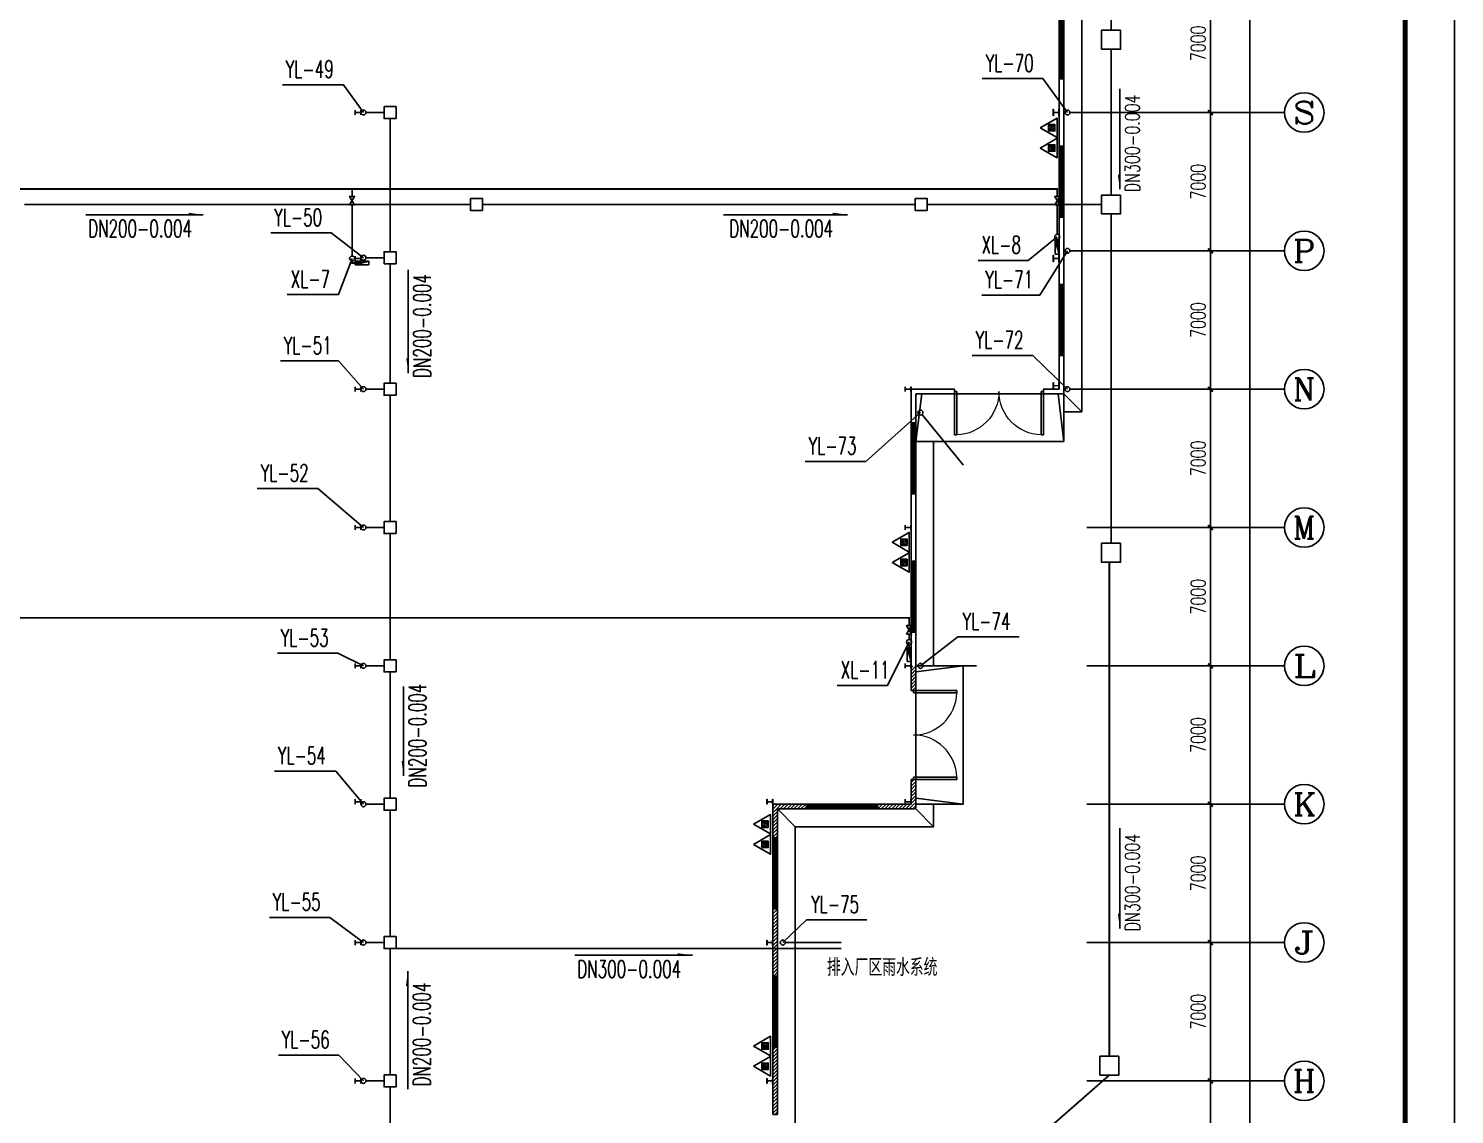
# Model space of a CAD drawing. Extents: x -4407041 to 173436, y -470270 to -29437.
# Drawn here: x -225208 to -153016, y -216144 to -161194 of the extents above; entities that cross this region are included whole.
import ezdxf
from ezdxf.enums import TextEntityAlignment as Align

# ---------------------------------------------------------------- set-up
doc = ezdxf.new("R2010")
doc.units = 0
doc.header["$LTSCALE"] = 1000
doc.header["$MEASUREMENT"] = 0
for name, pattern in [('CENTER2', [1.125, 0.75, -0.125, 0.125, -0.125]), ('DASH', [0.35, 0.25, -0.1]), ('PHANTOM2', [1.25, 0.625, -0.125, 0.125, -0.125, 0.125, -0.125])]:
    doc.linetypes.add(name, pattern=pattern)
for name, color, linetype in [('AXIS', 3, 'Continuous'), ('AXIS_TEXT', 7, 'Continuous'), ('DIM_消防', 3, 'Continuous'), ('DIM_雨水', 3, 'Continuous'), ('EQUIP_消火栓', 7, 'Continuous'), ('EQUIP_消防', 7, 'Continuous'), ('PIPE-污水', 2, 'DASH'), ('PIPE-消防', 1, 'PHANTOM2'), ('PIPE-雨水', 4, 'CENTER2'), ('PUB_HATCH', 8, 'Continuous'), ('PUB_TITLE', 4, 'Continuous'), ('STAIR', 2, 'Continuous'), ('TWT_SYMB', 3, 'Continuous'), ('TWT_TEXT', 7, 'Continuous'), ('VALVE_消防', 7, 'Continuous'), ('VPIPE-消防', 1, 'Continuous'), ('VPIPE-雨水', 4, 'Continuous'), ('WALL', 9, 'Continuous'), ('WINDOW', 4, 'Continuous')]:
    doc.layers.add(name, color=color, linetype=linetype)
doc.layers.add('STXT_XG_THIN', color=2, linetype='Continuous', lineweight=0)
doc.styles.add('_TCH_AXIS', font='COMPLEX', dxfattribs={"bigfont": 'GBCBIG'})
doc.styles.add('_TCH_DIM', font='SIMPLEX', dxfattribs={"bigfont": 'GBCBIG'})
doc.styles.add('_TCH_DIM_T3', font='SIMPLEX', dxfattribs={"width": 0.705882, "bigfont": 'GBCBIG'})
doc.styles.add('_TWT_SERIAL', font='COMPLEX', dxfattribs={"width": 0.8, "height": 3.5, "bigfont": 'HZTXT'})
doc.styles.add('COMPLEX', font='COMPLEX')
doc.styles.add('hztxt', font='SIMPLEX', dxfattribs={"width": 0.8, "height": 3.5, "bigfont": 'HZTXT'})
doc.dimstyles.new('_TCH_ARCH&&250', dxfattribs={"dimtxt": 743.75, "dimasz": 250, "dimexe": 625, "dimexo": 750, "dimgap": 250, "dimtad": 1, "dimdec": 0, "dimzin": 0, "dimdsep": 46, "dimtxsty": '_TCH_DIM_T3', "dimblk": 'ARCHTICK', "dimcen": 0.09, "dimclrt": 7, "dimazin": 2, "dimtfac": 1, "dimtdec": 0, "dimtix": 1, "dimtmove": 2, "dimatfit": 3, "dimfxl": 0, "dimtolj": 1, "dimtzin": 0, "dimarcsym": 0})
pattern_1 = [(45, (0, 89.76), (-88.388383, 88.388383), [])]

# ---------------------------------------------------------------- blocks, each defined once
blk = doc.blocks.new('_ArchTick')
at = {"color": 0, "linetype": 'ByBlock', "const_width": 0.4}
blk.add_lwpolyline([(-0.5, -0.5), (0.5, 0.5)], dxfattribs=at)
blk = doc.blocks.new('*D227')
at = {"layer": 'AXIS', "color": 0, "lineweight": -2}
for p, q in [((-170871, -214444), (-164746, -214444)), ((-165371, -221444), (-165371, -214444)), ((-170871, -221444), (-164746, -221444))]:
    blk.add_line(p, q, dxfattribs=at)
at = {"layer": 'Defpoints', "color": 0}
for p in [(-171621, -214444), (-165371, -214444), (-171621, -221444)]:
    blk.add_point(p, dxfattribs=at)
at = {"layer": 'AXIS', "color": 0, "lineweight": -2, "xscale": 250, "yscale": 250, "zscale": 250}
for p, rotation in [((-165371, -214444), 90), ((-165371, -221444), 270)]:
    blk.add_blockref('_ArchTick', p, dxfattribs=dict(at, rotation=rotation))
at = {"layer": 'AXIS', "color": 7, "insert": (-165993, -217944), "char_height": 743.8, "attachment_point": 5, "rotation": 90, "style": '_TCH_DIM_T3'}
blk.add_mtext('\\A1;7000', dxfattribs=at)
blk = doc.blocks.new('*D228')
at = {"layer": 'AXIS', "color": 0, "lineweight": -2}
for p, q in [((-170871, -207444), (-164746, -207444)), ((-165371, -214444), (-165371, -207444)), ((-170871, -214444), (-164746, -214444))]:
    blk.add_line(p, q, dxfattribs=at)
at = {"layer": 'Defpoints', "color": 0}
for p in [(-171621, -207444), (-165371, -207444), (-171621, -214444)]:
    blk.add_point(p, dxfattribs=at)
at = {"layer": 'AXIS', "color": 0, "lineweight": -2, "xscale": 250, "yscale": 250, "zscale": 250}
for p, rotation in [((-165371, -207444), 90), ((-165371, -214444), 270)]:
    blk.add_blockref('_ArchTick', p, dxfattribs=dict(at, rotation=rotation))
at = {"layer": 'AXIS', "color": 7, "insert": (-165993, -210944), "char_height": 743.8, "attachment_point": 5, "rotation": 90, "style": '_TCH_DIM_T3'}
blk.add_mtext('\\A1;7000', dxfattribs=at)
blk = doc.blocks.new('*D229')
at = {"layer": 'AXIS', "color": 0, "lineweight": -2}
for p, q in [((-170871, -200444), (-164746, -200444)), ((-165371, -207444), (-165371, -200444)), ((-170871, -207444), (-164746, -207444))]:
    blk.add_line(p, q, dxfattribs=at)
at = {"layer": 'Defpoints', "color": 0}
for p in [(-171621, -200444), (-165371, -200444), (-171621, -207444)]:
    blk.add_point(p, dxfattribs=at)
at = {"layer": 'AXIS', "color": 0, "lineweight": -2, "xscale": 250, "yscale": 250, "zscale": 250}
for p, rotation in [((-165371, -200444), 90), ((-165371, -207444), 270)]:
    blk.add_blockref('_ArchTick', p, dxfattribs=dict(at, rotation=rotation))
at = {"layer": 'AXIS', "color": 7, "insert": (-165993, -203944), "char_height": 743.8, "attachment_point": 5, "rotation": 90, "style": '_TCH_DIM_T3'}
blk.add_mtext('\\A1;7000', dxfattribs=at)
blk = doc.blocks.new('*D230')
at = {"layer": 'AXIS', "color": 0, "lineweight": -2}
for p, q in [((-170871, -193444), (-164746, -193444)), ((-165371, -200444), (-165371, -193444)), ((-170871, -200444), (-164746, -200444))]:
    blk.add_line(p, q, dxfattribs=at)
at = {"layer": 'Defpoints', "color": 0}
for p in [(-171621, -193444), (-165371, -193444), (-171621, -200444)]:
    blk.add_point(p, dxfattribs=at)
at = {"layer": 'AXIS', "color": 0, "lineweight": -2, "xscale": 250, "yscale": 250, "zscale": 250}
for p, rotation in [((-165371, -193444), 90), ((-165371, -200444), 270)]:
    blk.add_blockref('_ArchTick', p, dxfattribs=dict(at, rotation=rotation))
at = {"layer": 'AXIS', "color": 7, "insert": (-165993, -196944), "char_height": 743.8, "attachment_point": 5, "rotation": 90, "style": '_TCH_DIM_T3'}
blk.add_mtext('\\A1;7000', dxfattribs=at)
blk = doc.blocks.new('*D231')
at = {"layer": 'AXIS', "color": 0, "lineweight": -2}
for p, q in [((-170871, -186444), (-164746, -186444)), ((-165371, -193444), (-165371, -186444)), ((-170871, -193444), (-164746, -193444))]:
    blk.add_line(p, q, dxfattribs=at)
at = {"layer": 'Defpoints', "color": 0}
for p in [(-171621, -186444), (-165371, -186444), (-171621, -193444)]:
    blk.add_point(p, dxfattribs=at)
at = {"layer": 'AXIS', "color": 0, "lineweight": -2, "xscale": 250, "yscale": 250, "zscale": 250}
for p, rotation in [((-165371, -186444), 90), ((-165371, -193444), 270)]:
    blk.add_blockref('_ArchTick', p, dxfattribs=dict(at, rotation=rotation))
at = {"layer": 'AXIS', "color": 7, "insert": (-165993, -189944), "char_height": 743.8, "attachment_point": 5, "rotation": 90, "style": '_TCH_DIM_T3'}
blk.add_mtext('\\A1;7000', dxfattribs=at)
blk = doc.blocks.new('*D232')
at = {"layer": 'AXIS', "color": 0, "lineweight": -2}
for p, q in [((-170871, -179444), (-164746, -179444)), ((-165371, -186444), (-165371, -179444)), ((-170871, -186444), (-164746, -186444))]:
    blk.add_line(p, q, dxfattribs=at)
at = {"layer": 'Defpoints', "color": 0}
for p in [(-171621, -179444), (-165371, -179444), (-171621, -186444)]:
    blk.add_point(p, dxfattribs=at)
at = {"layer": 'AXIS', "color": 0, "lineweight": -2, "xscale": 250, "yscale": 250, "zscale": 250}
for p, rotation in [((-165371, -179444), 90), ((-165371, -186444), 270)]:
    blk.add_blockref('_ArchTick', p, dxfattribs=dict(at, rotation=rotation))
at = {"layer": 'AXIS', "color": 7, "insert": (-165993, -182944), "char_height": 743.8, "attachment_point": 5, "rotation": 90, "style": '_TCH_DIM_T3'}
blk.add_mtext('\\A1;7000', dxfattribs=at)
blk = doc.blocks.new('*D233')
at = {"layer": 'AXIS', "color": 0, "lineweight": -2}
for p, q in [((-170871, -172444), (-164746, -172444)), ((-165371, -179444), (-165371, -172444)), ((-170871, -179444), (-164746, -179444))]:
    blk.add_line(p, q, dxfattribs=at)
at = {"layer": 'Defpoints', "color": 0}
for p in [(-171621, -172444), (-165371, -172444), (-171621, -179444)]:
    blk.add_point(p, dxfattribs=at)
at = {"layer": 'AXIS', "color": 0, "lineweight": -2, "xscale": 250, "yscale": 250, "zscale": 250}
for p, rotation in [((-165371, -172444), 90), ((-165371, -179444), 270)]:
    blk.add_blockref('_ArchTick', p, dxfattribs=dict(at, rotation=rotation))
at = {"layer": 'AXIS', "color": 7, "insert": (-165993, -175944), "char_height": 743.8, "attachment_point": 5, "rotation": 90, "style": '_TCH_DIM_T3'}
blk.add_mtext('\\A1;7000', dxfattribs=at)
blk = doc.blocks.new('*D234')
at = {"layer": 'AXIS', "color": 0, "lineweight": -2}
for p, q in [((-170871, -165444), (-164746, -165444)), ((-165371, -172444), (-165371, -165444)), ((-170871, -172444), (-164746, -172444))]:
    blk.add_line(p, q, dxfattribs=at)
at = {"layer": 'Defpoints', "color": 0}
for p in [(-171621, -165444), (-165371, -165444), (-171621, -172444)]:
    blk.add_point(p, dxfattribs=at)
at = {"layer": 'AXIS', "color": 0, "lineweight": -2, "xscale": 250, "yscale": 250, "zscale": 250}
for p, rotation in [((-165371, -165444), 90), ((-165371, -172444), 270)]:
    blk.add_blockref('_ArchTick', p, dxfattribs=dict(at, rotation=rotation))
at = {"layer": 'AXIS', "color": 7, "insert": (-165993, -168944), "char_height": 743.8, "attachment_point": 5, "rotation": 90, "style": '_TCH_DIM_T3'}
blk.add_mtext('\\A1;7000', dxfattribs=at)
blk = doc.blocks.new('*D235')
at = {"layer": 'AXIS', "color": 0, "lineweight": -2}
for p, q in [((-170871, -158444), (-164746, -158444)), ((-165371, -165444), (-165371, -158444)), ((-170871, -165444), (-164746, -165444))]:
    blk.add_line(p, q, dxfattribs=at)
at = {"layer": 'Defpoints', "color": 0}
for p in [(-171621, -158444), (-165371, -158444), (-171621, -165444)]:
    blk.add_point(p, dxfattribs=at)
at = {"layer": 'AXIS', "color": 0, "lineweight": -2, "xscale": 250, "yscale": 250, "zscale": 250}
for p, rotation in [((-165371, -158444), 90), ((-165371, -165444), 270)]:
    blk.add_blockref('_ArchTick', p, dxfattribs=dict(at, rotation=rotation))
at = {"layer": 'AXIS', "color": 7, "insert": (-165993, -161944), "char_height": 743.8, "attachment_point": 5, "rotation": 90, "style": '_TCH_DIM_T3'}
blk.add_mtext('\\A1;7000', dxfattribs=at)
blk = doc.blocks.new('*D251')
at = {"layer": 'AXIS', "color": 0, "lineweight": -2}
for p, q in [((-170871, -67204), (-162746, -67204)), ((-163371, -249684), (-163371, -67204)), ((-170871, -249684), (-162746, -249684))]:
    blk.add_line(p, q, dxfattribs=at)
at = {"layer": 'Defpoints', "color": 0}
for p in [(-171621, -67204), (-163371, -67204), (-171621, -249684)]:
    blk.add_point(p, dxfattribs=at)
at = {"layer": 'AXIS', "color": 0, "lineweight": -2, "xscale": 250, "yscale": 250, "zscale": 250}
for p, rotation in [((-163371, -67204), 90), ((-163371, -249684), 270)]:
    blk.add_blockref('_ArchTick', p, dxfattribs=dict(at, rotation=rotation))
at = {"layer": 'AXIS', "color": 7, "insert": (-163993, -158444), "char_height": 743.8, "attachment_point": 5, "rotation": 90, "style": '_TCH_DIM_T3'}
blk.add_mtext('\\A1;182480', dxfattribs=at)
blk = doc.blocks.new('$DorLib2D$00000002')
for p, q in [((-0.5, 0), (-0.5, 0.4875)), ((-0.475, 0.4875), (-0.5, 0.4875)), ((-0.475, 0), (-0.475, 0.4875)), ((0.475, 0), (0.475, 0.4875)), ((0.475, 0.4875), (0.5, 0.4875)), ((0.5, 0), (0.5, 0.4875)), ((-0.5, 0), (-0.475, 0)), ((0.5, 0), (0.475, 0))]:
    blk.add_line(p, q)
at = {"lineweight": 13}
for centre, start, end in [((-0.4875, 0), 0, 88.53072), ((0.4875, 0), 91.46928, 180)]:
    blk.add_arc(centre, 0.4875, start, end, dxfattribs=at)
blk = doc.blocks.new('$TCHSYS$WIN2D')
for p, q in [((-0.5, 0.5), (0.5, 0.5)), ((-0.5, 0.5), (-0.5, -0.5)), ((0.5, 0.5), (0.5, -0.5)), ((0.5, 0.167), (-0.5, 0.167)), ((0.5, -0.167), (-0.5, -0.167)), ((-0.5, -0.5), (0.5, -0.5))]:
    blk.add_line(p, q)
blk = doc.blocks.new('_AXISO')
blk.add_circle((0, 0), 0.5)
at = {"layer": 'AXIS_TEXT', "style": 'COMPLEX', "width": 1.041667}
blk.add_attdef('A', text='', height=0.56, dxfattribs=at).set_placement((-0.25, -0.28), (0.25, -0.28), align=Align.FIT)
blk = doc.blocks.new('$TwtSys$00000434')
for p, q in [((-0.5, 0.5), (-0.5, -0.5)), ((-0.5, -0.5), (0.5, 0.5)), ((0.5, 0.5), (-0.5, 0.5)), ((0.5, -0.5), (0.5, 0.5)), ((-0.5, -0.5), (0.5, -0.5))]:
    blk.add_line(p, q)
blk.add_solid([(0.5, -0.5), (0.5, 0.5), (-0.5, -0.5)])
blk = doc.blocks.new('$VALVE$00000295')
blk.add_lwpolyline([(-125, 72), (-125, -72), (125, 72), (125, -72), (-125, 72)])
for p in [(-125, 0), (125, 0)]:
    blk.add_point(p)
blk = doc.blocks.new('$ATTACHMENT$00000214')
h = blk.add_hatch()
h.set_pattern_fill('ANSI31', color=256, scale=200, style=0)
h.set_pattern_definition([(45, (-38543.802, -6842.639), (-17.67767, 17.67767), [])])
h.paths.add_polyline_path([(-65, 2), (65, 2), (65, -128), (-65, -128)])
for points in [[(0, 172), (-198, -172), (198, -172)], [(-65, 2), (65, 2), (65, -128), (-65, -128)]]:
    blk.add_lwpolyline(points, close=True)

msp = doc.modelspace()

# ---------------------------------------------------------------- hatches: boundary and pattern name
at = {"layer": 'PIPE-消防'}
for points in [[(-173128.2, -169312.5), (-173084.4, -169312.5), (-173084.4, -169268.8)], [(-173128.2, -169312.5), (-173128.2, -169268.8), (-173084.4, -169268.8)], [(-208826.5, -173059.1), (-208870.2, -173059.1), (-208870.2, -173102.8)], [(-208826.5, -173059.1), (-208826.5, -173102.8), (-208870.2, -173102.8)], [(-180628.2, -191013.5), (-180584.4, -191013.5), (-180584.4, -190969.8)], [(-180628.2, -191013.5), (-180628.2, -190969.8), (-180584.4, -190969.8)]]:
    msp.add_hatch(color=256, dxfattribs=at).paths.add_polyline_path(points)
at = {"layer": 'PUB_HATCH'}
h = msp.add_hatch(dxfattribs=at)
h.set_pattern_fill('普通砖', color=256, scale=50, style=0)
h.set_pattern_definition(pattern_1)
h.paths.add_polyline_path([(-180528.2, -193452), (-180528.2, -194694.2), (-180288.2, -194694.2), (-180288.2, -193452), (-180368.2, -193446.8)])
h = msp.add_hatch(dxfattribs=at)
h.set_pattern_fill('普通砖', color=256, scale=50, style=0)
h.set_pattern_definition(pattern_1)
h.paths.add_polyline_path([(-180288.2, -200684.2), (-180288.2, -199194.2), (-180528.2, -199194.2), (-180528.2, -200444.2)])
h = msp.add_hatch(dxfattribs=at)
h.set_pattern_fill('普通砖', color=256, scale=50, style=0)
h.set_pattern_definition(pattern_1)
h.paths.add_polyline_path([(-187528.2, -200444.2), (-187528.2, -202144.2), (-187288.2, -202144.2), (-187288.2, -200684.2)])
h = msp.add_hatch(dxfattribs=at)
h.set_pattern_fill('普通砖', color=256, scale=50, style=0)
h.set_pattern_definition(pattern_1)
h.paths.add_polyline_path([(-187288.2, -200684.2), (-185828.2, -200684.2), (-185828.2, -200444.2), (-187528.2, -200444.2)])
h = msp.add_hatch(dxfattribs=at)
h.set_pattern_fill('普通砖', color=256, scale=50, style=0)
h.set_pattern_definition(pattern_1)
h.paths.add_polyline_path([(-180528.2, -200444.2), (-182228.2, -200444.2), (-182228.2, -200684.2), (-180288.2, -200684.2)])
h = msp.add_hatch(dxfattribs=at)
h.set_pattern_fill('普通砖', color=256, scale=50, style=0)
h.set_pattern_definition(pattern_1)
h.paths.add_polyline_path([(-187528.2, -205744.2), (-187528.2, -209144.2), (-187288.2, -209144.2), (-187288.2, -205744.2)])
h = msp.add_hatch(dxfattribs=at)
h.set_pattern_fill('普通砖', color=256, scale=50, style=0)
h.set_pattern_definition(pattern_1)
h.paths.add_polyline_path([(-187528.2, -212744.2), (-187528.2, -216144.2), (-187288.2, -216144.2), (-187288.2, -212744.2)])
at = {"layer": 'TWT_SYMB'}
for points in [[(-169959, -169330.5), (-169959, -168580.5), (-170059, -168580.5)], [(-216358, -170617.5), (-217108, -170617.5), (-217108, -170517.5)], [(-183739, -170613.5), (-184489, -170613.5), (-184489, -170513.5)], [(-205980, -178638), (-205980, -177888), (-206080, -177888)], [(-206220, -199009), (-206220, -198259), (-206320, -198259)], [(-169959, -206732), (-169959, -205982), (-170059, -205982)], [(-191590.5, -208087), (-192340.5, -208087), (-192340.5, -207987)], [(-206000.5, -208887.5), (-206000.5, -209637.5), (-206100.5, -209637.5)]]:
    msp.add_hatch(color=256, dxfattribs=at).paths.add_polyline_path(points)

# ---------------------------------------------------------------- linework, layer by layer
at = {"color": 2}
for p, q in [((-172788.2, -179684.2), (-171888.2, -180584.2)), ((-186388.2, -201584.2), (-187288.2, -200684.2)), ((-180288.2, -200684.2), (-179388.2, -201584.2))]:
    msp.add_line(p, q, dxfattribs=at)
for points in [[(-172788.2, -122544.2), (-171888.2, -122544.2), (-171888.2, -180584.2), (-172788.2, -180584.2)], [(-179388.2, -182084.2), (-179388.2, -193444.2)], [(-179388.2, -200444.2), (-179388.2, -201584.2), (-186388.2, -201584.2), (-186388.2, -229584.2), (-196388.2, -229584.2), (-196388.2, -234584.2), (-202388.2, -234584.2), (-202388.2, -248584.2), (-207388.2, -248584.2), (-207388.2, -250584.2), (-215528.2, -250584.2)]]:
    msp.add_lwpolyline(points, dxfattribs=at)
for points in [[(-169921.8, -161282.2), (-170879.2, -161282.2), (-170879.2, -162239.6), (-169921.8, -162239.6)], [(-206600.5, -165747.6), (-206600.5, -165140.6), (-207207.5, -165140.6), (-207207.5, -165747.6)], [(-169921.8, -169621.3), (-170879.2, -169621.3), (-170879.2, -170578.7), (-169921.8, -170578.7)], [(-202223, -170403.5), (-202223, -169796.5), (-202830, -169796.5), (-202830, -170403.5)], [(-179708.5, -170403.5), (-179708.5, -169796.5), (-180315.5, -169796.5), (-180315.5, -170403.5)], [(-206600.5, -173095.1), (-206600.5, -172488.1), (-207207.5, -172488.1), (-207207.5, -173095.1)], [(-206600.5, -179747.6), (-206600.5, -179140.6), (-207207.5, -179140.6), (-207207.5, -179747.6)], [(-206600.5, -186747.6), (-206600.5, -186140.6), (-207207.5, -186140.6), (-207207.5, -186747.6)], [(-169921.8, -187239.6), (-170879.2, -187239.6), (-170879.2, -188197.1), (-169921.8, -188197.1)], [(-206600.5, -193747.6), (-206600.5, -193140.6), (-207207.5, -193140.6), (-207207.5, -193747.6)], [(-206600.5, -200747.6), (-206600.5, -200140.6), (-207207.5, -200140.6), (-207207.5, -200747.6)], [(-206600.5, -207747.6), (-206600.5, -207140.6), (-207207.5, -207140.6), (-207207.5, -207747.6)], [(-170011, -213197.1), (-170968.5, -213197.1), (-170968.5, -214154.5), (-170011, -214154.5)], [(-206600.5, -214747.6), (-206600.5, -214140.6), (-207207.5, -214140.6), (-207207.5, -214747.6)]]:
    msp.add_lwpolyline(points, close=True)
at = {"layer": 'AXIS'}
for p, q in [((-171621.5, -165444.2), (-161621.5, -165444.2)), ((-171621.5, -172444.2), (-161621.5, -172444.2)), ((-171621.5, -179444.2), (-161621.5, -179444.2)), ((-171621.5, -186444.2), (-161621.5, -186444.2)), ((-171621.5, -193444.2), (-161621.5, -193444.2)), ((-171621.5, -200444.2), (-161621.5, -200444.2)), ((-171621.5, -207444.2), (-161621.5, -207444.2)), ((-171621.5, -214444.2), (-161621.5, -214444.2))]:
    msp.add_line(p, q, dxfattribs=at)
at = {"layer": 'DIM_消防'}
for p, q in [((-173128.2, -171731), (-174591.5, -172925)), ((-208826.5, -172834.1), (-209518, -174659)), ((-174591.5, -172925), (-177132.8, -172925)), ((-209518, -174659), (-212107.6, -174659)), ((-180628.2, -192234.5), (-181722.5, -194439.5)), ((-181722.5, -194439.5), (-184263.8, -194439.5))]:
    msp.add_line(p, q, dxfattribs=at)
at = {"layer": 'DIM_雨水'}
for p, q in [((-173861, -163729.4), (-176922.4, -163729.4)), ((-172608.5, -165444.2), (-173861, -163729.4)), ((-209269, -164037), (-212355.8, -164037)), ((-208244.5, -165444.1), (-209269, -164037)), ((-209880, -171538.8), (-212941.4, -171538.8)), ((-208244.5, -172791.6), (-209880, -171538.8)), ((-172608.5, -172444.2), (-174009.5, -174679.5)), ((-174009.5, -174679.5), (-176944.7, -174679.5)), ((-209521.5, -178016), (-212456.7, -178016)), ((-208244.5, -179444.1), (-209521.5, -178016)), ((-174371, -177739.4), (-177432.4, -177739.4)), ((-172608.5, -179444.2), (-174371, -177739.4)), ((-180054, -180626.4), (-182825, -183097)), ((-182825, -183097), (-185886.4, -183097)), ((-210562.5, -184472), (-213623.9, -184472)), ((-208244.5, -186444.1), (-210562.5, -184472)), ((-180054, -193444.2), (-178162, -191978)), ((-178162, -191978), (-175049.8, -191978)), ((-209549, -192810), (-212610.4, -192810)), ((-208244.5, -193444.1), (-209549, -192810)), ((-209643.5, -198774.5), (-212755.7, -198774.5)), ((-208244.5, -200444.1), (-209643.5, -198774.5)), ((-209952, -206170), (-213013.4, -206170)), ((-208244.5, -207444.1), (-209952, -206170)), ((-187023, -207444.2), (-185829.6, -206299.2)), ((-185829.6, -206299.2), (-182768.2, -206299.2)), ((-209497, -213142.3), (-212558.4, -213142.3)), ((-208244.5, -214444.1), (-209497, -213142.3))]:
    msp.add_line(p, q, dxfattribs=at)
at = {"layer": 'PIPE-污水', "ltscale": 2.5, "const_width": 87.5}
for points in [[(-170400.5, -136282.2), (-170400.5, -161282.2)], [(-170400.5, -162239.6), (-170400.5, -169621.3)], [(-225411.5, -170100), (-202830, -170100)], [(-202223, -170100), (-180315.5, -170100)], [(-179708.5, -170100), (-170879.2, -170100)], [(-170400.5, -170578.7), (-170400.5, -187239.6)], [(-170489.8, -188197.1), (-170489.8, -213197.1)], [(-170489.8, -214154.5), (-184053.1, -226023.5)]]:
    msp.add_lwpolyline(points, dxfattribs=at)
at = {"layer": 'PIPE-消防', "ltscale": 2.5, "const_width": 87.5}
for points in [[(-236428.2, -169312.5), (-208826.5, -169312.5)], [(-208826.5, -169685.4), (-208826.5, -169312.5)], [(-208826.5, -169312.5), (-173128.2, -169312.5)], [(-173128.2, -169312.5), (-173128.2, -169685.4)], [(-208826.5, -172709.1), (-208826.5, -170123.6)], [(-173128.2, -170123.6), (-173128.2, -171606)], [(-173128.2, -171856), (-173128.2, -171908.5)], [(-208826.5, -173059.1), (-208678.2, -173059.1)], [(-208826.5, -172959.1), (-208826.5, -173059.1)], [(-236676.5, -191013.5), (-180628.2, -191013.5)], [(-180628.2, -191013.5), (-180628.2, -191409.4)], [(-180628.2, -191847.6), (-180628.2, -192109.5)], [(-180628.2, -192359.5), (-180628.2, -192520)]]:
    msp.add_lwpolyline(points, dxfattribs=at)
at = {"layer": 'PIPE-雨水', "ltscale": 2.5, "const_width": 87.5}
for points in [[(-208119.5, -165444.1), (-207207.5, -165444.1)], [(-206904, -165747.6), (-206904, -172488.1)], [(-208119.5, -172791.6), (-207207.5, -172791.6)], [(-206904, -173095.1), (-206904, -179140.6)], [(-208119.5, -179444.1), (-207207.5, -179444.1)], [(-206904, -186140.6), (-206904, -179747.6)], [(-208119.5, -186444.1), (-207207.5, -186444.1)], [(-206904, -186747.6), (-206904, -193140.6)], [(-208119.5, -193444.1), (-207207.5, -193444.1)], [(-206904, -193747.6), (-206904, -200140.6)], [(-208119.5, -200444.1), (-207207.5, -200444.1)], [(-206904, -200747.6), (-206904, -207140.6)], [(-208119.5, -207444.1), (-207207.5, -207444.1)], [(-206904, -207747.6), (-206904, -214140.6)], [(-206600.5, -207747.6), (-184051.5, -207747.6)], [(-208119.5, -214444.1), (-207207.5, -214444.1)], [(-206904, -214747.6), (-206904, -221270.8)]]:
    msp.add_lwpolyline(points, dxfattribs=at)
at = {"layer": 'PIPE-雨水', "linetype": 'CENTER2', "const_width": 87.5}
for points in [[(-172483.5, -165444.2), (-170685.5, -165444.2)], [(-172483.5, -172444.2), (-169762, -172444.2)], [(-172483.5, -179444.2), (-169762, -179444.2)], [(-179974.9, -180723.2), (-177881, -183286.5)], [(-179929, -193444.2), (-177207.5, -193444.2)], [(-186898, -207444.2), (-184051.5, -207444.2)]]:
    msp.add_lwpolyline(points, dxfattribs=at)
at = {"layer": 'PUB_TITLE'}
msp.add_lwpolyline([(-301516.5, -29436.9), (-301516.5, -292186.9), (-153016.5, -292186.9), (-153016.5, -29436.9)], close=True, dxfattribs=at)
at = {"layer": 'PUB_TITLE', "const_width": 250}
msp.add_lwpolyline([(-299016.5, -35686.9), (-299016.5, -289686.9), (-155516.5, -289686.9), (-155516.5, -35686.9)], close=True, dxfattribs=at)
at = {"layer": 'STAIR'}
for p, q in [((-180288.2, -182084.2), (-180288.2, -179684.2)), ((-180288.2, -179684.2), (-172788.2, -179684.2)), ((-179988.2, -179684.2), (-180288.2, -182084.2)), ((-173088.2, -179684.2), (-172788.2, -182084.2)), ((-172788.2, -182084.2), (-172788.2, -179684.2)), ((-180288.2, -182084.2), (-172788.2, -182084.2)), ((-177888.2, -193444.2), (-180288.2, -193444.2)), ((-180288.2, -200444.2), (-180288.2, -193444.2)), ((-180288.2, -193744.2), (-177888.2, -193444.2)), ((-177888.2, -200444.2), (-177888.2, -193444.2)), ((-180288.2, -200144.2), (-177888.2, -200444.2)), ((-177888.2, -200444.2), (-180288.2, -200444.2))]:
    msp.add_line(p, q, dxfattribs=at)
at = {"layer": 'STXT_XG_THIN', "color": 2}
for points in [[(-173328.3, -165611.3), (-173328.3, -165271.3), (-173318.1, -165271.3), (-173318.1, -165438.4), (-173038.5, -165438.4), (-173038.5, -165271.3), (-173028.3, -165271.3), (-173028.3, -165611.3), (-173038.5, -165611.3), (-173038.5, -165444.2), (-173318.1, -165444.2), (-173318.1, -165611.3), (-173328.3, -165611.3)], [(-208678.2, -165569.1), (-208678.2, -165319.1), (-208668, -165319.1), (-208668, -165441.2), (-208388.4, -165441.2), (-208388.4, -165319.1), (-208378.2, -165319.1), (-208378.2, -165569.1), (-208388.4, -165569.1), (-208388.4, -165447), (-208668, -165447), (-208668, -165569.1), (-208678.2, -165569.1)], [(-208678.2, -172959.1), (-208678.2, -172709.1), (-208668, -172709.1), (-208668, -172831.2), (-208388.4, -172831.2), (-208388.4, -172709.1), (-208378.2, -172709.1), (-208378.2, -172959.1), (-208388.4, -172959.1), (-208388.4, -172837), (-208668, -172837), (-208668, -172959.1), (-208678.2, -172959.1)], [(-173328.3, -173001.3), (-173328.3, -172661.3), (-173318.1, -172661.3), (-173318.1, -172828.4), (-173038.5, -172828.4), (-173038.5, -172661.3), (-173028.3, -172661.3), (-173028.3, -173001.3), (-173038.5, -173001.3), (-173038.5, -172834.2), (-173318.1, -172834.2), (-173318.1, -173001.3), (-173328.3, -173001.3)], [(-208678.2, -179569.1), (-208678.2, -179319.1), (-208668, -179319.1), (-208668, -179441.2), (-208388.4, -179441.2), (-208388.4, -179319.1), (-208378.2, -179319.1), (-208378.2, -179569.1), (-208388.4, -179569.1), (-208388.4, -179447), (-208668, -179447), (-208668, -179569.1), (-208678.2, -179569.1)], [(-180828.2, -179569.1), (-180828.2, -179319.1), (-180818, -179319.1), (-180818, -179441.2), (-180538.4, -179441.2), (-180538.4, -179319.1), (-180528.2, -179319.1), (-180528.2, -179569.1), (-180538.4, -179569.1), (-180538.4, -179447), (-180818, -179447), (-180818, -179569.1), (-180828.2, -179569.1)], [(-173328.3, -179438.4), (-173328.3, -179098.4), (-173318.1, -179098.4), (-173318.1, -179265.5), (-173038.5, -179265.5), (-173038.5, -179098.4), (-173028.3, -179098.4), (-173028.3, -179438.4), (-173038.5, -179438.4), (-173038.5, -179271.3), (-173318.1, -179271.3), (-173318.1, -179438.4), (-173328.3, -179438.4)], [(-208678.2, -186569.1), (-208678.2, -186319.1), (-208668, -186319.1), (-208668, -186441.2), (-208388.4, -186441.2), (-208388.4, -186319.1), (-208378.2, -186319.1), (-208378.2, -186569.1), (-208388.4, -186569.1), (-208388.4, -186447), (-208668, -186447), (-208668, -186569.1), (-208678.2, -186569.1)], [(-180828.2, -186569.1), (-180828.2, -186319.1), (-180818, -186319.1), (-180818, -186441.2), (-180538.4, -186441.2), (-180538.4, -186319.1), (-180528.2, -186319.1), (-180528.2, -186569.1), (-180538.4, -186569.1), (-180538.4, -186447), (-180818, -186447), (-180818, -186569.1), (-180828.2, -186569.1)], [(-208678.2, -193569.1), (-208678.2, -193319.1), (-208668, -193319.1), (-208668, -193441.2), (-208388.4, -193441.2), (-208388.4, -193319.1), (-208378.2, -193319.1), (-208378.2, -193569.1), (-208388.4, -193569.1), (-208388.4, -193447), (-208668, -193447), (-208668, -193569.1), (-208678.2, -193569.1)], [(-180828.2, -193569.1), (-180828.2, -193319.1), (-180818, -193319.1), (-180818, -193441.2), (-180538.4, -193441.2), (-180538.4, -193319.1), (-180528.2, -193319.1), (-180528.2, -193569.1), (-180538.4, -193569.1), (-180538.4, -193447), (-180818, -193447), (-180818, -193569.1), (-180828.2, -193569.1)], [(-208678.2, -200444.1), (-208678.2, -200194.1), (-208668, -200194.1), (-208668, -200316.2), (-208388.4, -200316.2), (-208388.4, -200194.1), (-208378.2, -200194.1), (-208378.2, -200444.1), (-208388.4, -200444.1), (-208388.4, -200322), (-208668, -200322), (-208668, -200444.1), (-208678.2, -200444.1)], [(-187828.2, -200444.2), (-187828.2, -200194.2), (-187818, -200194.2), (-187818, -200316.3), (-187538.4, -200316.3), (-187538.4, -200194.2), (-187528.2, -200194.2), (-187528.2, -200444.2), (-187538.4, -200444.2), (-187538.4, -200322.1), (-187818, -200322.1), (-187818, -200444.2), (-187828.2, -200444.2)], [(-180828.2, -200444.2), (-180828.2, -200194.2), (-180818, -200194.2), (-180818, -200316.3), (-180538.4, -200316.3), (-180538.4, -200194.2), (-180528.2, -200194.2), (-180528.2, -200444.2), (-180538.4, -200444.2), (-180538.4, -200322.1), (-180818, -200322.1), (-180818, -200444.2), (-180828.2, -200444.2)], [(-208678.2, -207569.1), (-208678.2, -207319.1), (-208668, -207319.1), (-208668, -207441.2), (-208388.4, -207441.2), (-208388.4, -207319.1), (-208378.2, -207319.1), (-208378.2, -207569.1), (-208388.4, -207569.1), (-208388.4, -207447), (-208668, -207447), (-208668, -207569.1), (-208678.2, -207569.1)], [(-187828.2, -207569.2), (-187828.2, -207319.2), (-187818, -207319.2), (-187818, -207441.3), (-187538.4, -207441.3), (-187538.4, -207319.2), (-187528.2, -207319.2), (-187528.2, -207569.2), (-187538.4, -207569.2), (-187538.4, -207447.1), (-187818, -207447.1), (-187818, -207569.2), (-187828.2, -207569.2)], [(-208678.2, -214569.1), (-208678.2, -214319.1), (-208668, -214319.1), (-208668, -214441.2), (-208388.4, -214441.2), (-208388.4, -214319.1), (-208378.2, -214319.1), (-208378.2, -214569.1), (-208388.4, -214569.1), (-208388.4, -214447), (-208668, -214447), (-208668, -214569.1), (-208678.2, -214569.1)], [(-187828.2, -214569.2), (-187828.2, -214319.2), (-187818, -214319.2), (-187818, -214441.3), (-187538.4, -214441.3), (-187538.4, -214319.2), (-187528.2, -214319.2), (-187528.2, -214569.2), (-187538.4, -214569.2), (-187538.4, -214447.1), (-187818, -214447.1), (-187818, -214569.2), (-187828.2, -214569.2)]]:
    msp.add_lwpolyline(points, dxfattribs=at)
at = {"layer": 'TWT_SYMB'}
for points in [[(-169959, -164253.5), (-169959, -169330.5)], [(-222308.5, -170617.5), (-216358, -170617.5)], [(-190020.5, -170613.5), (-183739, -170613.5)], [(-205980, -173408), (-205980, -178638)], [(-206220, -194492), (-206220, -199009)], [(-169959, -201655), (-169959, -206732)], [(-197550.5, -208087), (-191590.5, -208087)], [(-206000.5, -214865), (-206000.5, -208887.5)]]:
    msp.add_lwpolyline(points, dxfattribs=at)
at = {"layer": 'VPIPE-消防'}
for centre in [(-173128.2, -171731), (-208826.5, -172834.1), (-180628.2, -192234.5)]:
    msp.add_circle(centre, 125, dxfattribs=at)
at = {"layer": 'VPIPE-雨水'}
for centre in [(-208244.5, -165444.1), (-172608.5, -165444.2), (-172608.5, -172444.2), (-208244.5, -172791.6), (-208244.5, -179444.1), (-172608.5, -179444.2), (-180054, -180626.4), (-208244.5, -186444.1), (-208244.5, -193444.1), (-180054, -193444.2), (-208244.5, -200444.1), (-208244.5, -207444.1), (-187023, -207444.2), (-208244.5, -214444.1)]:
    msp.add_circle(centre, 125, dxfattribs=at)
at = {"layer": 'WALL', "color": 5}
for p, q in [((-172788.2, -163744.2), (-173028.2, -163744.2)), ((-173028.2, -163744.2), (-173028.2, -167144.2)), ((-172788.2, -167144.2), (-172788.2, -163744.2)), ((-173028.2, -167144.2), (-172788.2, -167144.2)), ((-172788.2, -170744.2), (-173028.2, -170744.2)), ((-173028.2, -170744.2), (-173028.2, -174144.2)), ((-172788.2, -174144.2), (-172788.2, -170744.2)), ((-173028.2, -174144.2), (-172788.2, -174144.2)), ((-172788.2, -177744.2), (-173028.2, -177744.2)), ((-173028.2, -177744.2), (-173028.2, -179444.2)), ((-172788.2, -179684.2), (-172788.2, -177744.2)), ((-178328.2, -179444.2), (-180528.2, -179444.2)), ((-180528.2, -179444.2), (-180528.2, -181144.2)), ((-180288.2, -179684.2), (-178328.2, -179684.2)), ((-180288.2, -181144.2), (-180288.2, -179684.2)), ((-178328.2, -179684.2), (-178328.2, -179444.2)), ((-173028.2, -179444.2), (-173828.2, -179444.2)), ((-173828.2, -179444.2), (-173828.2, -179684.2)), ((-173828.2, -179684.2), (-172788.2, -179684.2)), ((-180528.2, -181144.2), (-180288.2, -181144.2)), ((-180288.2, -184744.2), (-180528.2, -184744.2)), ((-180528.2, -184744.2), (-180528.2, -188144.2)), ((-180288.2, -188144.2), (-180288.2, -184744.2)), ((-180528.2, -188144.2), (-180288.2, -188144.2)), ((-180288.2, -191744.2), (-180528.2, -191744.2)), ((-180528.2, -191744.2), (-180528.2, -193444.2)), ((-180288.2, -193444.2), (-180288.2, -191744.2)), ((-180528.2, -193452), (-180528.2, -194694.2)), ((-180288.2, -194694.2), (-180288.2, -193452)), ((-180528.2, -194694.2), (-180288.2, -194694.2)), ((-180288.2, -199194.2), (-180528.2, -199194.2)), ((-180528.2, -199194.2), (-180528.2, -200444.2)), ((-180288.2, -200684.2), (-180288.2, -199194.2)), ((-187528.2, -200444.2), (-187528.2, -202144.2)), ((-185828.2, -200444.2), (-187528.2, -200444.2)), ((-187288.2, -202144.2), (-187288.2, -200684.2)), ((-187288.2, -200684.2), (-185828.2, -200684.2)), ((-185828.2, -200684.2), (-185828.2, -200444.2)), ((-180528.2, -200444.2), (-182228.2, -200444.2)), ((-182228.2, -200444.2), (-182228.2, -200684.2)), ((-182228.2, -200684.2), (-180288.2, -200684.2)), ((-187528.2, -202144.2), (-187288.2, -202144.2)), ((-187528.2, -205744.2), (-187528.2, -209144.2)), ((-187288.2, -205744.2), (-187528.2, -205744.2)), ((-187288.2, -209144.2), (-187288.2, -205744.2)), ((-187528.2, -209144.2), (-187288.2, -209144.2)), ((-187528.2, -212744.2), (-187528.2, -216144.2)), ((-187288.2, -212744.2), (-187528.2, -212744.2)), ((-187288.2, -216144.2), (-187288.2, -212744.2)), ((-187528.2, -216144.2), (-187288.2, -216144.2))]:
    msp.add_line(p, q, dxfattribs=at)

# ---------------------------------------------------------------- block references
at = {"layer": 'AXIS'}
ref = msp.add_blockref('_AXISO', (-160621.5, -165444.2), dxfattribs=dict(at, xscale=2000, yscale=2000, zscale=2000))
ref.add_attrib('A', 'S', dxfattribs={"layer": 'AXIS_TEXT', "height": 1131.4, "style": '_TCH_AXIS', "width": 1.5}).set_placement((-161187.2, -166009.9), (-160055.8, -166009.9), align=Align.FIT)
ref = msp.add_blockref('_AXISO', (-160621.5, -172444.2), dxfattribs=dict(at, xscale=2000, yscale=2000, zscale=2000))
ref.add_attrib('A', 'P', dxfattribs={"layer": 'AXIS_TEXT', "height": 1131.4, "style": '_TCH_AXIS', "width": 1.235294}).set_placement((-161187.2, -173009.9), (-160055.8, -173009.9), align=Align.FIT)
ref = msp.add_blockref('_AXISO', (-160621.5, -179444.2), dxfattribs=dict(at, xscale=2000, yscale=2000, zscale=2000))
ref.add_attrib('A', 'N', dxfattribs={"layer": 'AXIS_TEXT', "height": 1131.4, "style": '_TCH_AXIS', "width": 1.105263}).set_placement((-161187.2, -180009.9), (-160055.8, -180009.9), align=Align.FIT)
ref = msp.add_blockref('_AXISO', (-160621.5, -186444.2), dxfattribs=dict(at, xscale=2000, yscale=2000, zscale=2000))
ref.add_attrib('A', 'M', dxfattribs={"layer": 'AXIS_TEXT', "height": 1131.4, "style": '_TCH_AXIS'}).set_placement((-161187.2, -187009.9), (-160055.8, -187009.9), align=Align.FIT)
ref = msp.add_blockref('_AXISO', (-160621.5, -193444.2), dxfattribs=dict(at, xscale=2000, yscale=2000, zscale=2000))
ref.add_attrib('A', 'L', dxfattribs={"layer": 'AXIS_TEXT', "height": 1131.4, "style": '_TCH_AXIS', "width": 1.4}).set_placement((-161187.2, -194009.9), (-160055.8, -194009.9), align=Align.FIT)
ref = msp.add_blockref('_AXISO', (-160621.5, -200444.2), dxfattribs=dict(at, xscale=2000, yscale=2000, zscale=2000))
ref.add_attrib('A', 'K', dxfattribs={"layer": 'AXIS_TEXT', "height": 1131.4, "style": '_TCH_AXIS', "width": 1.105263}).set_placement((-161187.2, -201009.9), (-160055.8, -201009.9), align=Align.FIT)
ref = msp.add_blockref('_AXISO', (-160621.5, -207444.2), dxfattribs=dict(at, xscale=2000, yscale=2000, zscale=2000))
ref.add_attrib('A', 'J', dxfattribs={"layer": 'AXIS_TEXT', "height": 1131.4, "style": '_TCH_AXIS', "width": 1.909091}).set_placement((-161187.2, -208009.9), (-160055.8, -208009.9), align=Align.FIT)
ref = msp.add_blockref('_AXISO', (-160621.5, -214444.2), dxfattribs=dict(at, xscale=2000, yscale=2000, zscale=2000))
ref.add_attrib('A', 'H', dxfattribs={"layer": 'AXIS_TEXT', "height": 1131.4, "style": '_TCH_AXIS', "width": 1.05}).set_placement((-161187.2, -215009.9), (-160055.8, -215009.9), align=Align.FIT)
at = {"layer": 'EQUIP_消火栓', "xscale": 700, "yscale": 200, "zscale": 700}
for p, rotation in [((-173128.2, -172258.5), 90), ((-208328.2, -173059.1), 180), ((-180628.2, -192870), 90)]:
    msp.add_blockref('$TwtSys$00000434', p, dxfattribs=dict(at, rotation=rotation))
at = {"layer": 'EQUIP_消防', "xscale": 2.5, "yscale": 2.5, "zscale": 2.5, "rotation": 90}
for p in [(-173564.5, -166216.5), (-173564.5, -167241), (-181047.5, -187190), (-181047.5, -188214.5), (-188076, -201454), (-188076, -202478.5), (-188076, -212681), (-188076, -213705.5)]:
    msp.add_blockref('$ATTACHMENT$00000214', p, dxfattribs=at)
at = {"layer": 'VALVE_消防', "zscale": 1.75}
for p, xscale, yscale, rotation in [((-208826.5, -169904.5), 1.75, 1.75, 90), ((-173128.2, -169904.5), -1.75, -1.75, 270.0000000000007), ((-180628.2, -191628.5), -1.75, -1.75, 269.9999999999986)]:
    msp.add_blockref('$VALVE$00000295', p, dxfattribs=dict(at, xscale=xscale, yscale=yscale, rotation=rotation))
at = {"layer": 'WINDOW'}
for name, p, xscale, yscale, zscale, rotation in [('$TCHSYS$WIN2D', (-172908.2, -161944.2), 3600, 240, 3600, 90), ('$TCHSYS$WIN2D', (-172908.2, -168944.2), 3600, -240, 3600, 90), ('$TCHSYS$WIN2D', (-172908.2, -175944.2), 3600, 240, 3600, 90), ('$TCHSYS$WIN2D', (-180408.2, -182944.2), 3600, 240, 3600, 90), ('$TCHSYS$WIN2D', (-180408.2, -189944.2), 3600, 240, 3600, 90), ('$DorLib2D$00000002', (-180408.2, -196944.2), -4500, -4500, -4500, 90), ('$TCHSYS$WIN2D', (-184028.2, -200564.2), 3600, 240, 3600, 180), ('$TCHSYS$WIN2D', (-187408.2, -203944.2), -3600, 240, -3600, 270), ('$TCHSYS$WIN2D', (-187408.2, -210944.2), -3600, -240, -3600, 270)]:
    msp.add_blockref(name, p, dxfattribs=dict(at, xscale=xscale, yscale=yscale, zscale=zscale, rotation=rotation))
at = {"layer": 'WINDOW', "xscale": 4500, "yscale": -4500, "zscale": 4500}
msp.add_blockref('$DorLib2D$00000002', (-176078.2, -179564.2), dxfattribs=at)

# ---------------------------------------------------------------- texts
at = {"layer": 'DIM_消防', "color": 7, "style": '_TWT_SERIAL', "width": 0.64}
for s, p in [('XL-8', (-176957.8, -172575)), ('XL-7', (-211932.6, -174309)), ('XL-11', (-184088.8, -194089.5))]:
    msp.add_text(s, height=875, dxfattribs=at).set_placement(p)
at = {"layer": 'DIM_雨水', "color": 7, "style": '_TWT_SERIAL', "width": 0.64}
for s, p in [('YL-49', (-212180.8, -163687)), ('YL-70', (-176747.4, -163379.4)), ('YL-50', (-212766.4, -171188.8)), ('YL-71', (-176769.7, -174329.5)), ('YL-51', (-212281.7, -177666)), ('YL-72', (-177257.4, -177389.4)), ('YL-73', (-185711.4, -182747)), ('YL-52', (-213448.9, -184122)), ('YL-74', (-177918.1, -191628)), ('YL-53', (-212435.4, -192460)), ('YL-54', (-212580.7, -198424.5)), ('YL-55', (-212838.4, -205820)), ('YL-75', (-185583.2, -205949.2)), ('YL-56', (-212383.4, -212792.3))]:
    msp.add_text(s, height=875, dxfattribs=at).set_placement(p)
at = {"layer": 'TWT_SYMB', "color": 7}
for s, height, style, width, p in [('DN300-0.004', 743.75, '_TCH_DIM', 0.705882, (-168952.8, -169467)), ('DN200-0.004', 875, 'hztxt', 0.64, (-204842.5, -178876.3)), ('DN200-0.004', 875, 'hztxt', 0.64, (-205082.5, -199603.8)), ('DN300-0.004', 743.75, '_TCH_DIM', 0.705882, (-168952.8, -206868.5)), ('DN200-0.004', 875, 'hztxt', 0.64, (-204863, -214729.6))]:
    msp.add_text(s, height=height, rotation=90, dxfattribs=dict(at, style=style, width=width)).set_placement(p)
at = {"layer": 'TWT_SYMB', "color": 7, "style": 'hztxt', "width": 0.64}
for s, p in [('DN200-0.004', (-222186.6, -171755)), ('DN200-0.004', (-189733.1, -171751)), ('DN300-0.004', (-197423.8, -209224.5))]:
    msp.add_text(s, height=875, dxfattribs=at).set_placement(p)
at = {"layer": 'TWT_TEXT', "style": 'hztxt', "width": 0.8}
msp.add_text('排入厂区雨水系统', height=875, dxfattribs=at).set_placement((-184790, -209138))

# ---------------------------------------------------------------- dimensions: what is measured, and where the dimension line sits
at = {"layer": 'AXIS'}
for p1, p2, distance, picture, middle in [((-171621.5, -249684.2), (-171621.5, -67204.2), -8250, '*D251', (-163993.4, -158444.2)), ((-171621.5, -165444.2), (-171621.5, -158444.2), -6250, '*D235', (-165993.4, -161944.2)), ((-171621.5, -172444.2), (-171621.5, -165444.2), -6250, '*D234', (-165993.4, -168944.2)), ((-171621.5, -179444.2), (-171621.5, -172444.2), -6250, '*D233', (-165993.4, -175944.2)), ((-171621.5, -186444.2), (-171621.5, -179444.2), -6250, '*D232', (-165993.4, -182944.2)), ((-171621.5, -193444.2), (-171621.5, -186444.2), -6250, '*D231', (-165993.4, -189944.2)), ((-171621.5, -200444.2), (-171621.5, -193444.2), -6250, '*D230', (-165993.4, -196944.2)), ((-171621.5, -207444.2), (-171621.5, -200444.2), -6250, '*D229', (-165993.4, -203944.2)), ((-171621.5, -214444.2), (-171621.5, -207444.2), -6250, '*D228', (-165993.4, -210944.2)), ((-171621.5, -221444.2), (-171621.5, -214444.2), -6250, '*D227', (-165993.4, -217944.2))]:
    dim = msp.add_aligned_dim(p1=p1, p2=p2, distance=distance, dimstyle='_TCH_ARCH&&250', dxfattribs=at)
    dim.commit()
    dim.dimension.update_dxf_attribs({"geometry": picture, "text_midpoint": middle})

doc.saveas('drawing.dxf')
